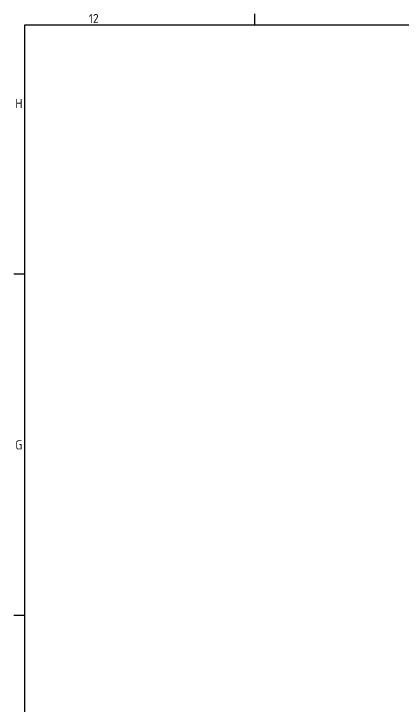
# Model space of a CAD drawing. Header units: millimetres. Extents: x 0 to 5887, y 0 to 4158.
# Drawn here: x 123 to 716, y 2980 to 4035 of the extents above; entities that cross this region are included whole.
import ezdxf

# ---------------------------------------------------------------- set-up
doc = ezdxf.new("R2010")
doc.units = ezdxf.units.MM
doc.header["$LTSCALE"] = 7
doc.layers.get('0').update_dxf_attribs({"color": 3, "lineweight": 25})
doc.layers.add('경계(ISO)', color=7, linetype='Continuous', lineweight=25)
doc.styles.add('문자 텍스트_PSTEK_POSCO', font='isocp.shx')

# ---------------------------------------------------------------- blocks, each defined once
blk = doc.blocks.new('경계 Default Border')
at = {"layer": '경계(ISO)'}
for p, q in [((70.08, 574), (70.08, 576.4)), ((20, 519.75), (17.6, 519.75)), ((20, 445.5), (17.6, 445.5))]:
    blk.add_line(p, q, dxfattribs=at)
at = {"layer": '경계(ISO)', "flags": 128}
blk.add_lwpolyline([(20, 20), (20, 574), (821, 574), (821, 20), (20, 20)], dxfattribs=at)
at = {"layer": '경계(ISO)', "color": 2, "char_height": 2, "attachment_point": 7, "style": '문자 텍스트_PSTEK_POSCO'}
for s, insert in [('12', (33.92, 574.38)), ('H', (17.92, 555.87)), ('G', (17.92, 481.61))]:
    blk.add_mtext(s, dxfattribs=dict(at, insert=insert))

msp = doc.modelspace()

# ---------------------------------------------------------------- block references
at = {"xscale": 7, "yscale": 7, "zscale": 7}
msp.add_blockref('경계 Default Border', (0, 0), dxfattribs=at)

doc.saveas('drawing.dxf')
